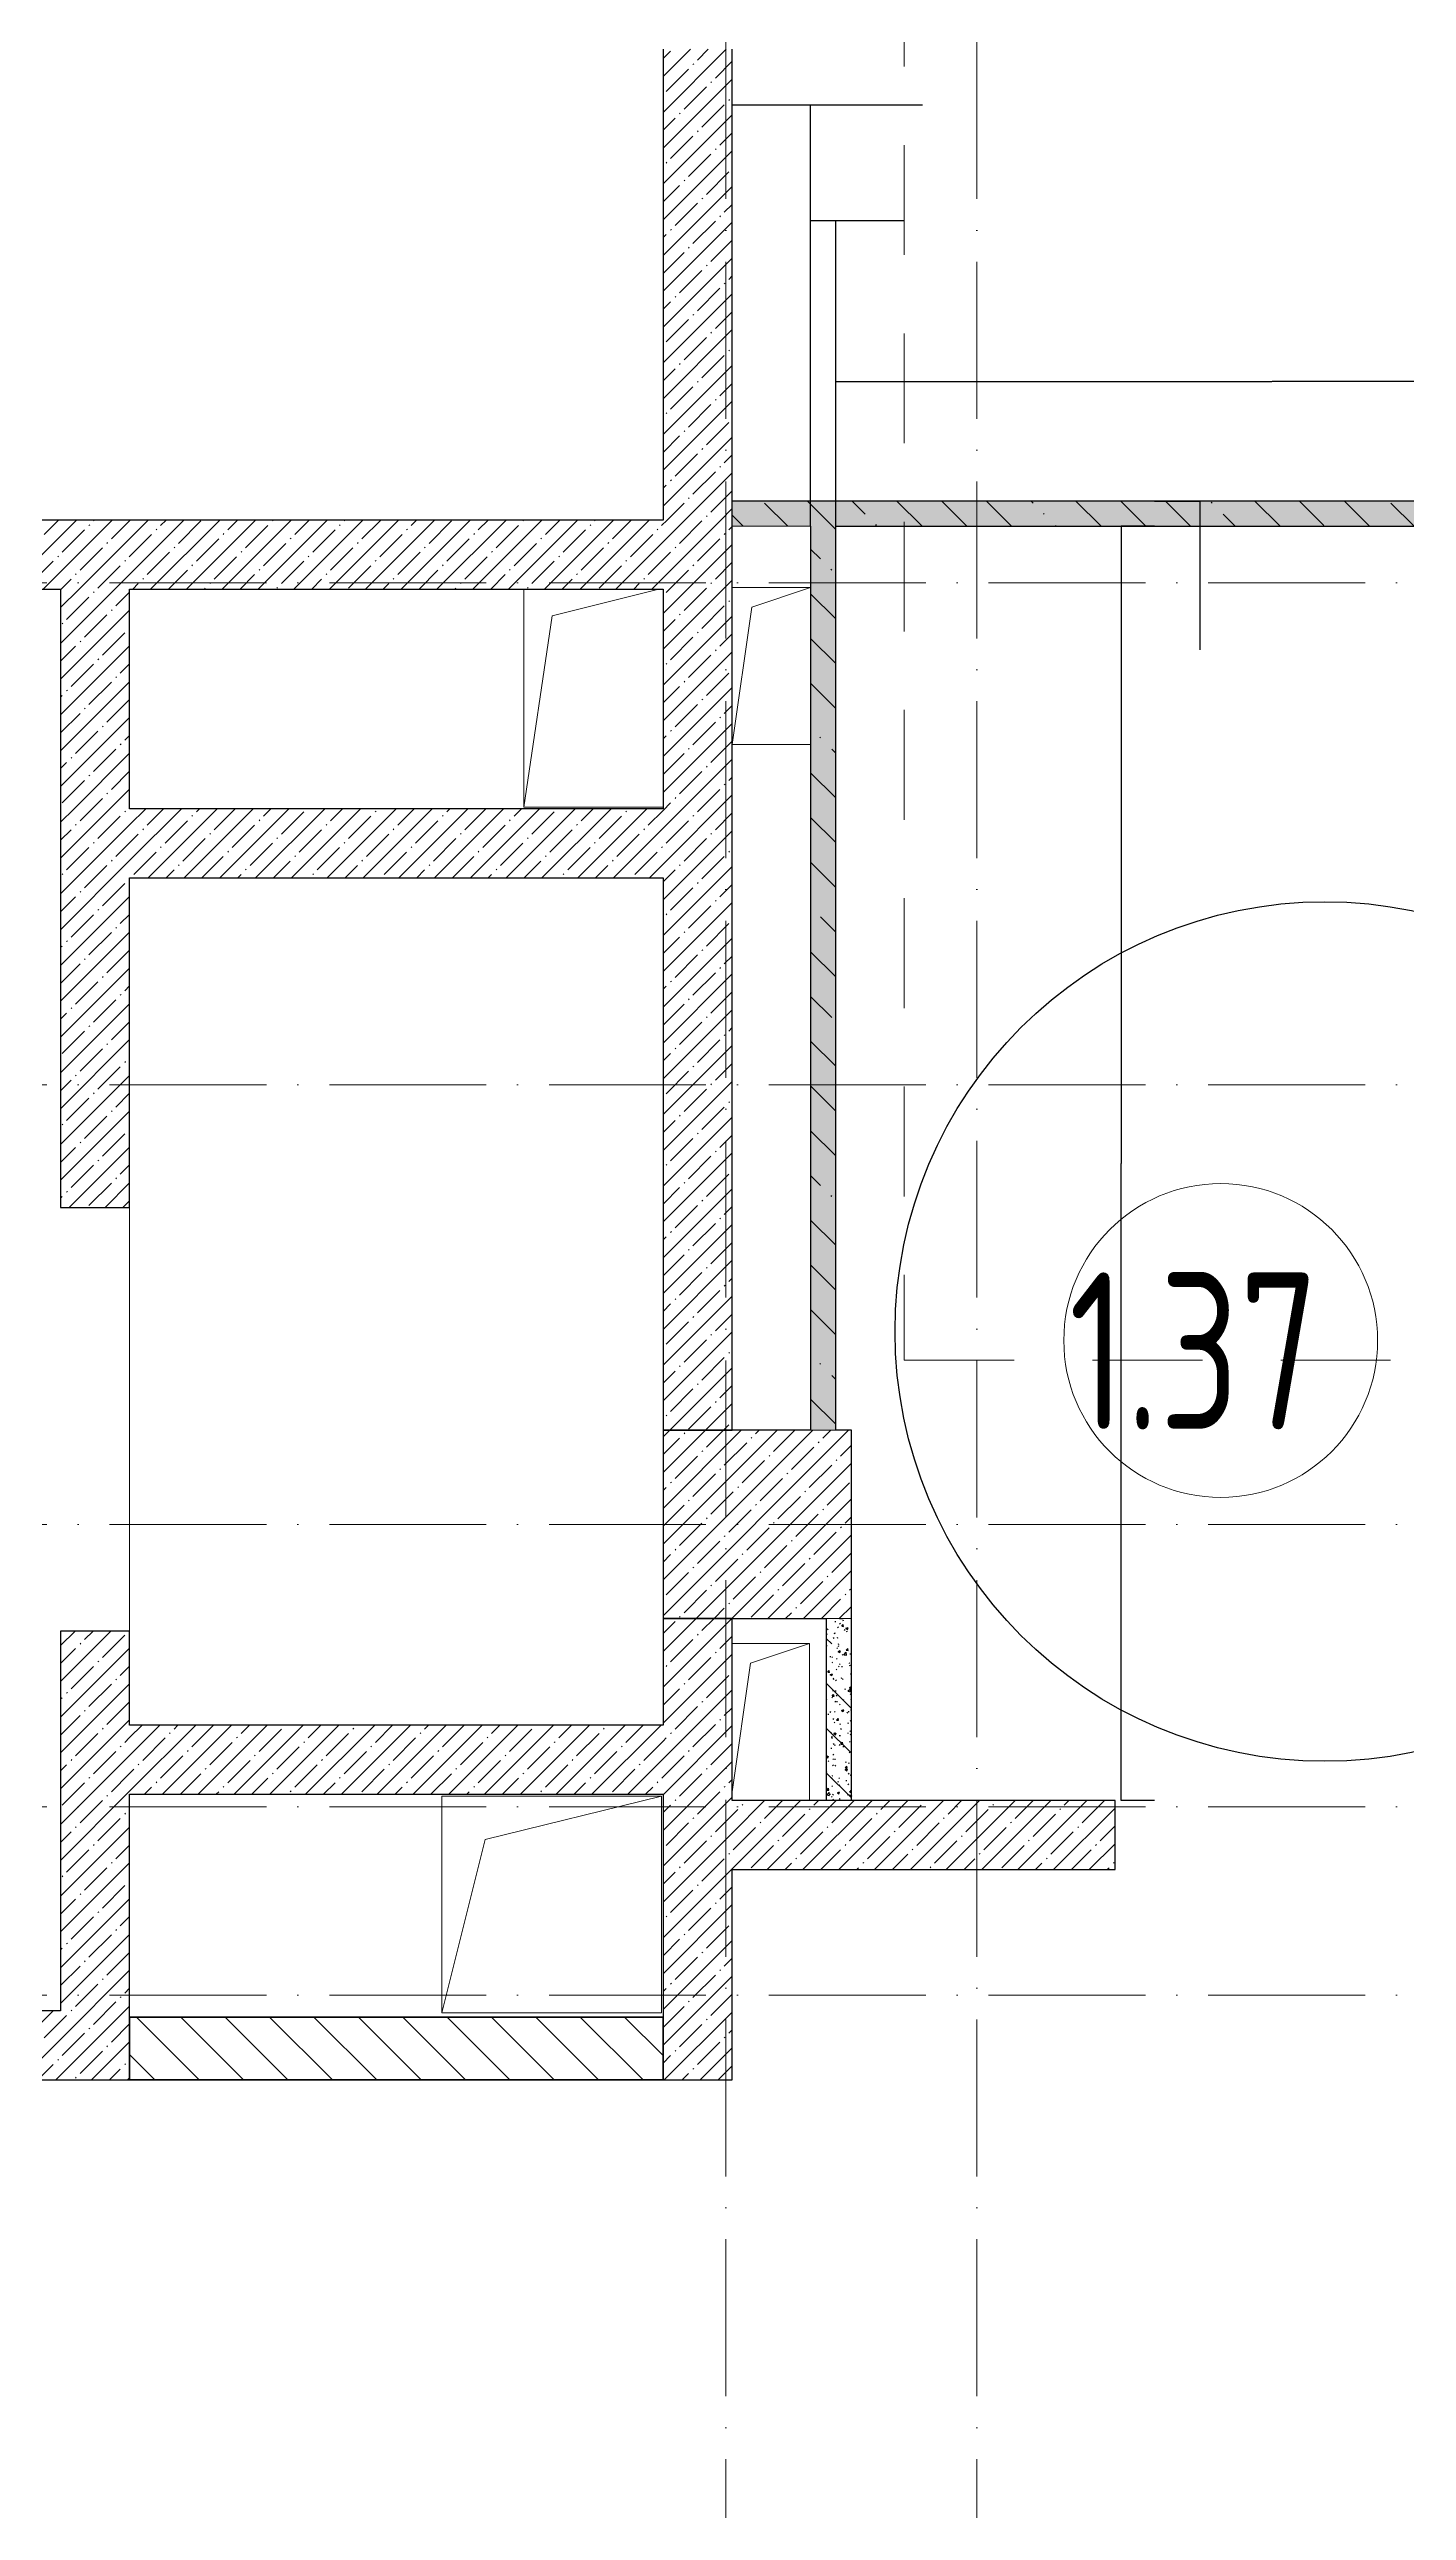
# Model space of a CAD drawing. Header units: millimetres. Extents: x 12986 to 523328, y -9759 to 30092.
# Drawn here: x 102201 to 106526, y 8857 to 16700 of the extents above; entities that cross this region are included whole.
import ezdxf

# ---------------------------------------------------------------- set-up
doc = ezdxf.new("R2010")
doc.units = ezdxf.units.MM
doc.linetypes.add('01 Штриховая _4 мм_', pattern=[600, 350, -250])
doc.linetypes.add('50_200_ШТРИХ_1Т_ш5_п1_п1_', pattern=[700, 500, -100, 0, -100])
for name, color, linetype, lineweight in [('0) ПГП', 1, 'Continuous', 30), ('2) Расчет', 1, 'Continuous', 30), ('5) Блок ячеистый', 160, 'Continuous', 60), ('A-ANNO-DIMS', 7, 'Continuous', 9), ('A-AREA-IDEN', 7, 'Continuous', 9), ('A-FLOR', 7, 'Continuous', 9), ('A-GENM', 7, 'Continuous', 9), ('A-WALL-1', 7, 'Continuous', 25), ('A-WALL-6', 18, 'Continuous', 13), ('A-WALL-PATT-1', 7, 'Continuous', 5), ('G-ANNO-SYMB-1', 7, '01 Штриховая _4 мм_', 9), ('S-COLS', 7, 'Continuous', 9), ('S-COLS-1', 7, 'Continuous', 5), ('S-COLS-2', 7, 'Continuous', 25), ('Оси-2', 7, '50_200_ШТРИХ_1Т_ш5_п1_п1_', 9)]:
    doc.layers.add(name, color=color, linetype=linetype, lineweight=lineweight)
doc.layers.add('0)Допникки кружки', color=7, linetype='Continuous', plot=False)
doc.layers.add('A-WALL-9', color=7, linetype='Continuous', lineweight=5, true_color=0x0070df)
doc.styles.add('СПДС', font='ГОСТ тип А.ttf', dxfattribs={"width": 0.9})
doc.dimstyles.get("Standard").update_dxf_attribs({"dimtxt": 0.18, "dimasz": 0.18, "dimexe": 0.18, "dimexo": 0.0625, "dimgap": 0.09, "dimtad": 0, "dimtih": 1, "dimtoh": 1, "dimdec": 4, "dimzin": 0, "dimdsep": 46, "dimtxsty": 'Standard', "dimcen": 0.09, "dimadec": 0, "dimazin": 0, "dimtfac": 1, "dimtdec": 4, "dimtofl": 0, "dimtmove": 0, "dimatfit": 3, "dimfxl": 1, "dimtolj": 1, "dimtzin": 0, "dimarcsym": 0})
pattern_1 = [(45, (61996.89, 0), (-57.02463, 57.02463), []), (45, (62053.92, 0), (-57.02463, 57.02463), [100.806, -20.161, 3.353, -16.808])]
pattern_2 = [(50, (61996.893, 0), (72.87376, -6.37607), [7.62, -83.82]), (355, (61996.89, 0), (-14.09699, 76.42244), [6.096, -67.056]), (100.451, (62002.966, -0.53), (58.77696, 70.04687), [6.476, -71.236]), (46.184, (61996.89, 20.32), (108.43142, -16.81745), [11.43, -125.73]), (96.636, (62005.93, 18.92), (94.961, 98.97089), [9.714, -106.854]), (351.184, (61996.89, 20.32), (94.96227, 98.97018), [9.144, -100.584]), (21, (62007.053, 15.24), (60.64565, -40.90654), [7.62, -83.82]), (326, (62007.05, 15.24), (24.72083, 73.67493), [6.096, -67.056]), (71.451, (62012.11, 11.83), (85.36689, 32.76874), [6.476, -71.236]), (37.5, (61996.893, 0), (1.235525, 33.822432), [3.353, -62.89, 3.353, -64.719, -67.31]), (37.5, (61996.893, 0), (1.235525, 33.822432), [-134.315, 3.353, -63.957]), (7.5, (61996.893, 0), (26.728146, 40.07255), [3.353, -35.458, 3.353, -61.366, -25.654]), (7.5, (61996.893, 0), (26.728146, 40.07255), [-103.53, 3.353, -22.301]), (327.5, (61974.236, 0), (54.236318, -2.292117), [3.353, -22.047, 3.353, -75.895, -105.156]), (327.5, (61974.236, 0), (54.236318, -2.292117), [-104.648, 3.353, -101.803]), (317.5, (61964.076, 0), (59.25158, 10.17014), [3.353, -29.667, 3.353, -49.276, -74.676]), (317.5, (61964.076, 0), (59.25158, 10.17014), [-85.649, 3.353, -71.323])]
pattern_3 = [(135, (61996.9, 0), (-142.5612, -142.5612), []), (135, (62139.46, 0), (-142.5612, -142.5612), [252.016, -50.403, 3.353, -47.05])]

# ---------------------------------------------------------------- blocks, each defined once
blk = doc.blocks.new('AR_Отверстие прямоугольное _в плите_ - AR_Отверстие прямоугольное _в плите_-24471694-АР1_Кладочный план 1 этажа')
at = {"layer": 'A-GENM'}
for p, q in [((-225, 345), (-225, -350)), ((-135, 260), (205, 345)), ((-225, -350), (-135, 260)), ((-225, -350), (219, -350))]:
    blk.add_line(p, q, dxfattribs=at)
blk = doc.blocks.new('AR_Отверстие прямоугольное _в плите_ - AR_Отверстие прямоугольное _в плите_-24472203-АР1_Кладочный план 1 этажа')
at = {"layer": 'A-GENM'}
for p, q in [((350, 345), (-350, 345)), ((-350, 345), (-350, -345)), ((-212, 207), (350, 345)), ((350, -345), (350, 345)), ((-350, -345), (-212, 207)), ((-350, -345), (350, -345))]:
    blk.add_line(p, q, dxfattribs=at)
blk = doc.blocks.new('AR_Отверстие прямоугольное _в плите_ - AR_Отверстие прямоугольное _в плите_-V57-АР1_Кладочный план 1 этажа')
at = {"layer": 'A-GENM'}
for p, q in [((125, 250), (-125, 250)), ((-62.5, 187.5), (125, 250)), ((-125, -250), (-62.5, 187.5)), ((-125, -250), (125, -250))]:
    blk.add_line(p, q, dxfattribs=at)
blk = doc.blocks.new('AR_Отверстие прямоугольное _в плите_ - AR_Отверстие прямоугольное _в плите_-V58-АР1_Кладочный план 1 этажа')
at = {"layer": 'A-GENM'}
for p, q in [((125, 250), (-121, 250)), ((-62.5, 187.5), (125, 250)), ((125, -250), (125, 250)), ((-121, -222), (-62.5, 187.5))]:
    blk.add_line(p, q, dxfattribs=at)
blk = doc.blocks.new('DIMBLOCK532-АР1_Кладочный план 1 этажа')
at = {"layer": 'A-ANNO-DIMS', "color": 0, "lineweight": -2, "transparency": 16777216}
for p, q in [((105723, 15260), (105867.7, 15260)), ((105867.5, 15259.8), (105867.5, 15180.2)), ((105723, 15180), (105867.7, 15180)), ((105867.5, 15180), (105867.5, 14785.9)), ((105867.5, 14785.9), (105867.3, 14785.9))]:
    blk.add_line(p, q, dxfattribs=at)
at = {"layer": 'A-ANNO-DIMS', "color": 0, "transparency": 16777216}
for points in [[(105867.5, 15259.8), (105867.5, 15259.8), (105867.5, 15260)], [(105867.5, 15180.2), (105867.5, 15180.2), (105867.5, 15180)]]:
    blk.add_solid(points, dxfattribs=at)
at = {"layer": 'Defpoints', "color": 0, "transparency": 16777216}
for p in [(105722.9, 15260), (105722.9, 15180), (105867.5, 15180)]:
    blk.add_point(p, dxfattribs=at)
at = {"layer": 'A-ANNO-DIMS', "color": 0, "transparency": 16777216, "insert": (105867, 14634.2), "char_height": 0.18, "width": 303.391, "attachment_point": 1, "rotation": 90, "line_spacing_factor": 1.149209}
blk.add_mtext('\\A1;80.0000', dxfattribs=at)
blk = doc.blocks.new('DIMBLOCK533-АР1_Кладочный план 1 этажа')
at = {"layer": 'A-ANNO-DIMS', "color": 0, "lineweight": -2, "transparency": 16777216}
for p, q in [((105722.9, 15180), (105616.7, 15180)), ((105616.9, 15179.8), (105616.9, 13150.2)), ((105616.9, 11120.2), (105616.9, 13149.8)), ((105722.9, 11120), (105616.7, 11120))]:
    blk.add_line(p, q, dxfattribs=at)
at = {"layer": 'A-ANNO-DIMS', "color": 0, "transparency": 16777216}
for points in [[(105616.8, 15179.8), (105616.9, 15179.8), (105616.9, 15180)], [(105616.8, 11120.2), (105616.9, 11120.2), (105616.9, 11120)]]:
    blk.add_solid(points, dxfattribs=at)
at = {"layer": 'Defpoints', "color": 0, "transparency": 16777216}
for p in [(105722.9, 15180), (105616.9, 11120), (105722.9, 11120)]:
    blk.add_point(p, dxfattribs=at)
at = {"layer": 'A-ANNO-DIMS', "color": 0, "transparency": 16777216, "insert": (105616.9, 13150), "char_height": 0.18, "width": 625.17, "attachment_point": 5}
blk.add_mtext('\\A1;4060.0000', dxfattribs=at)
blk = doc.blocks.new('DIMBLOCK538-АР1_Кладочный план 1 этажа')
at = {"layer": 'A-ANNO-DIMS', "color": 0, "lineweight": -2, "transparency": 16777216}
for p, q in [((104376.9, 15747.6), (104376.9, 16522.8)), ((104377.1, 16522.6), (104626.7, 16522.6)), ((104626.9, 15180.1), (104626.9, 16522.8)), ((104626.9, 16522.6), (104983.1, 16522.6))]:
    blk.add_line(p, q, dxfattribs=at)
at = {"layer": 'A-ANNO-DIMS', "color": 0, "transparency": 16777216}
for points in [[(104377.1, 16522.7), (104377.1, 16522.6), (104376.9, 16522.6)], [(104626.7, 16522.7), (104626.7, 16522.6), (104626.9, 16522.6)]]:
    blk.add_solid(points, dxfattribs=at)
at = {"layer": 'Defpoints', "color": 0, "transparency": 16777216}
for p in [(104626.9, 16522.6), (104376.9, 15747.5), (104626.9, 15180)]:
    blk.add_point(p, dxfattribs=at)
at = {"layer": 'A-ANNO-DIMS', "color": 0, "transparency": 16777216, "insert": (104756.2, 16522.7), "char_height": 0.18, "width": 455.087, "attachment_point": 1, "line_spacing_factor": 1.149209}
blk.add_mtext('\\A1;250.0000', dxfattribs=at)
blk = doc.blocks.new('DIMBLOCK539-АР1_Кладочный план 1 этажа')
at = {"layer": 'A-ANNO-DIMS', "color": 0, "lineweight": -2, "transparency": 16777216}
for p, q in [((104626.9, 15180.1), (104626.9, 16154.1)), ((104627.1, 16154), (104706.7, 16154)), ((104706.9, 15180.1), (104706.9, 16154.1)), ((104706.9, 16154), (104926.2, 16154))]:
    blk.add_line(p, q, dxfattribs=at)
at = {"layer": 'A-ANNO-DIMS', "color": 0, "transparency": 16777216}
for points in [[(104627.1, 16154), (104627.1, 16153.9), (104626.9, 16154)], [(104706.7, 16154), (104706.7, 16153.9), (104706.9, 16154)]]:
    blk.add_solid(points, dxfattribs=at)
at = {"layer": 'Defpoints', "color": 0, "transparency": 16777216}
for p in [(104706.9, 16154), (104626.9, 15180), (104706.9, 15180)]:
    blk.add_point(p, dxfattribs=at)
at = {"layer": 'A-ANNO-DIMS', "color": 0, "transparency": 16777216, "insert": (104775, 16154.1), "char_height": 0.18, "width": 303.391, "attachment_point": 1, "line_spacing_factor": 1.149209}
blk.add_mtext('\\A1;80.0000', dxfattribs=at)
blk = doc.blocks.new('DIMBLOCK540-АР1_Кладочный план 1 этажа')
at = {"layer": 'A-ANNO-DIMS', "color": 0, "lineweight": -2, "transparency": 16777216}
for p, q in [((104706.9, 15180.1), (104706.9, 15641.6)), ((104707.1, 15641.5), (106096.1, 15641.5)), ((107486.7, 15641.5), (106097.7, 15641.5)), ((107486.9, 15263.1), (107486.9, 15641.6))]:
    blk.add_line(p, q, dxfattribs=at)
at = {"layer": 'A-ANNO-DIMS', "color": 0, "transparency": 16777216}
for points in [[(104707.1, 15641.5), (104707.1, 15641.4), (104706.9, 15641.5)], [(107486.7, 15641.5), (107486.7, 15641.4), (107486.9, 15641.5)]]:
    blk.add_solid(points, dxfattribs=at)
at = {"layer": 'Defpoints', "color": 0, "transparency": 16777216}
for p in [(107486.9, 15641.5), (107486.9, 15263), (104706.9, 15180)]:
    blk.add_point(p, dxfattribs=at)
at = {"layer": 'A-ANNO-DIMS', "color": 0, "transparency": 16777216, "insert": (106096.9, 15641.5), "char_height": 0.18, "width": 606.782, "attachment_point": 5}
blk.add_mtext('\\A1;2779.9999', dxfattribs=at)
blk = doc.blocks.new('Марка_Помещения - Номер-25198446-Объем проектирования 1 этажа')
at = {"layer": 'A-AREA-IDEN'}
for start, end in [(360, 180), (180, 360)]:
    blk.add_arc((0, 0), 2.5, start, end, dxfattribs=at)

msp = doc.modelspace()

# ---------------------------------------------------------------- hatches: boundary and pattern name
at = {"layer": '0) ПГП'}
h = msp.add_hatch(dxfattribs=at)
h.set_pattern_fill('FP_16', color=256, style=0, pattern_type=2)
h.set_pattern_definition(pattern_2)
h.paths.add_polyline_path([(107826.89314, 15180.00001), (107906.89314, 15180.00001), (107906.89314, 15260.00001), (104376.89326, 15260.00001), (104376.89326, 15180.00001), (107566.89316, 15180.00001)], flags=0)
h = msp.add_hatch(dxfattribs=at)
h.set_pattern_fill('FP_17', color=256, style=0, pattern_type=2)
h.set_pattern_definition(pattern_3)
h.paths.add_polyline_path([(107826.89314, 15180.00001), (107906.89314, 15180.00001), (107906.89314, 15260.00001), (104376.89326, 15260.00001), (104376.89326, 15180.00001), (107566.89316, 15180.00001)], flags=0)
h = msp.add_hatch(dxfattribs=at)
h.set_pattern_fill('FP_16', color=256, style=0, pattern_type=2)
h.set_pattern_definition(pattern_2)
h.paths.add_polyline_path([(104626.89323, 12299.99987), (104706.89323, 12299.99987), (104706.89323, 15180.00001), (104626.89323, 15180.00001), (104626.89323, 12987.36436)], flags=0)
h = msp.add_hatch(dxfattribs=at)
h.set_pattern_fill('FP_17', color=256, style=0, pattern_type=2)
h.set_pattern_definition(pattern_3)
h.paths.add_polyline_path([(104626.89323, 12299.99987), (104706.89323, 12299.99987), (104706.89323, 15180.00001), (104626.89323, 15180.00001), (104626.89323, 12987.36436)], flags=0)
h = msp.add_hatch(dxfattribs=at)
h.set_pattern_fill('FP_16', color=256, style=0, pattern_type=2)
h.set_pattern_definition(pattern_2)
h.paths.add_polyline_path([(104676.89323, 11120.00001), (104756.89323, 11120.00001), (104756.89323, 11699.99987), (104676.89323, 11699.99987)], flags=0)
h = msp.add_hatch(dxfattribs=at)
h.set_pattern_fill('FP_17', color=256, style=0, pattern_type=2)
h.set_pattern_definition(pattern_3)
h.paths.add_polyline_path([(104676.89323, 11120.00001), (104756.89323, 11120.00001), (104756.89323, 11699.99987), (104676.89323, 11699.99987)], flags=0)
at = {"layer": '5) Блок ячеистый'}
h = msp.add_hatch(dxfattribs=at)
h.set_pattern_fill('FP_3', color=256, style=0, pattern_type=2)
h.set_pattern_definition([(135, (61996.89, 0), (-70.71068, -70.71068), [])])
h.paths.add_polyline_path([(104156.89326, 10230.00001), (104156.89326, 10430.00001), (102456.89326, 10430.00001), (102456.89326, 10230.00001)], flags=0)
at = {"layer": 'A-WALL-PATT-1'}
h = msp.add_hatch(dxfattribs=at)
h.set_pattern_fill('FP_1', color=256, style=0, pattern_type=2)
h.set_pattern_definition(pattern_1)
h.paths.add_polyline_path([(104376.89326, 15200), (104376.89326, 16699.99983), (104156.89326, 16699.99983), (104156.89326, 15200)], flags=0)
h = msp.add_hatch(dxfattribs=at)
h.set_pattern_fill('FP_1', color=256, style=0, pattern_type=2)
h.set_pattern_definition(pattern_1)
h.paths.add_polyline_path([(104156.89326, 14980), (104376.89326, 14980), (104376.89326, 15200), (100756.89326, 15200), (100756.89326, 14980), (102456.89326, 14980)], flags=0)
h = msp.add_hatch(dxfattribs=at)
h.set_pattern_fill('FP_1', color=256, style=0, pattern_type=2)
h.set_pattern_definition(pattern_1)
h.paths.add_polyline_path([(102358.05547, 14280.00001), (102456.89326, 14280.00001), (102456.89326, 14980), (102236.89326, 14980), (102236.89326, 14280.00001)], flags=0)
h = msp.add_hatch(dxfattribs=at)
h.set_pattern_fill('FP_1', color=256, style=0, pattern_type=2)
h.set_pattern_definition(pattern_1)
h.paths.add_polyline_path([(104376.89326, 12299.99987), (104376.89326, 14980), (104156.89326, 14980), (104156.89326, 12299.99987)], flags=0)
h = msp.add_hatch(dxfattribs=at)
h.set_pattern_fill('FP_1', color=256, style=0, pattern_type=2)
h.set_pattern_definition(pattern_1)
h.paths.add_polyline_path([(102456.89326, 10230.00001), (102456.89326, 11660.00001), (102236.89326, 11660.00001), (102236.89326, 10230.00001), (102358.05547, 10230.00001)], flags=0)
h.paths.add_polyline_path([(102456.89326, 13010.00001), (102456.89326, 14280.00001), (102236.89326, 14280.00001), (102236.89326, 13010.00001), (102358.05547, 13010.00001)], flags=0)
h = msp.add_hatch(dxfattribs=at)
h.set_pattern_fill('FP_1', color=256, style=0, pattern_type=2)
h.set_pattern_definition(pattern_1)
h.paths.add_polyline_path([(104156.89326, 14060.00001), (104156.89326, 14280.00001), (102456.89326, 14280.00001), (102456.89326, 14060.00001)], flags=0)
h = msp.add_hatch(dxfattribs=at)
h.set_pattern_fill('FP_1', color=256, style=0, pattern_type=2)
h.set_pattern_definition(pattern_1)
h.paths.add_polyline_path([(104156.89326, 10230.00001), (104376.89326, 10230.00001), (104376.89326, 11699.99987), (104156.89326, 11699.99987), (104156.89326, 10430.00001)], flags=0)
h = msp.add_hatch(dxfattribs=at)
h.set_pattern_fill('FP_1', color=256, style=0, pattern_type=2)
h.set_pattern_definition(pattern_1)
h.paths.add_polyline_path([(104156.89326, 11140.00001), (104156.89326, 11360.00001), (102456.89326, 11360.00001), (102456.89326, 11140.00001)], flags=0)
h = msp.add_hatch(dxfattribs=at)
h.set_pattern_fill('FP_1', color=256, style=0, pattern_type=2)
h.set_pattern_definition(pattern_1)
h.paths.add_polyline_path([(106746.89323, 10900.00001), (107906.89316, 10900.00001), (107906.89316, 11120.00001), (106746.89323, 11120.00001)], flags=0)
h.paths.add_polyline_path([(105596.89323, 10900.00001), (105596.89323, 11120.00001), (104376.89326, 11120.00001), (104376.89326, 10900.00001), (105422.58672, 10900.00001)], flags=0)
h = msp.add_hatch(dxfattribs=at)
h.set_pattern_fill('FP_1', color=256, style=0, pattern_type=2)
h.set_pattern_definition(pattern_1)
h.paths.add_polyline_path([(100756.89326, 10230.00001), (102236.89326, 10230.00001), (102236.89326, 10450.00001), (100756.89326, 10450.00001)], flags=0)
at = {"layer": 'S-COLS-1'}
h = msp.add_hatch(dxfattribs=at)
h.set_pattern_fill('FP_1', color=256, style=0, pattern_type=2)
h.set_pattern_definition(pattern_1)
h.paths.add_polyline_path([(104756.89326, 11699.99987), (104756.89326, 12299.99987), (104156.89326, 12299.99987), (104156.89326, 11699.99987), (104676.89323, 11699.99987)], flags=0)

# ---------------------------------------------------------------- linework, layer by layer
at = {"layer": '0) ПГП'}
for p, q in [((104626.89323, 15180.00001), (104626.89323, 12299.99987)), ((104706.89323, 15180.00001), (107486.89316, 15180.00001)), ((104676.89323, 11699.99987), (104676.89323, 11120.00001))]:
    msp.add_line(p, q, dxfattribs=at)
at = {"layer": '0)Допникки кружки', "color": 6, "lineweight": 30}
msp.add_circle((106265.38563, 12614.38563), 1369.38563, dxfattribs=at)
at = {"layer": '2) Расчет'}
for p, q in [((107906.89314, 15260.00001), (104376.89326, 15260.00001)), ((104706.89323, 12299.99987), (104706.89323, 15180.00001)), ((104756.89323, 11120.00001), (104756.89323, 11699.99987))]:
    msp.add_line(p, q, dxfattribs=at)
at = {"layer": '5) Блок ячеистый'}
for p, q in [((104156.89326, 10430.00001), (102456.89326, 10430.00001)), ((102456.89326, 10230.00001), (104156.89326, 10230.00001))]:
    msp.add_line(p, q, dxfattribs=at)
msp.add_lwpolyline([(102456.89326, 10430.00001), (104156.89326, 10430.00001), (104156.89326, 10230.00001), (102456.89326, 10230.00001)], close=True, dxfattribs=at)
at = {"layer": 'A-FLOR'}
for p, q in [((104376.89326, 14985), (104626.89323, 14985)), ((104626.89323, 14485), (104376.89326, 14485)), ((102456.89326, 11660.00001), (102456.89326, 13010.00001)), ((104376.89326, 11619.99966), (104622.89326, 11619.99966)), ((104622.89326, 11619.99966), (104622.89326, 11120.00001))]:
    msp.add_line(p, q, dxfattribs=at)
at = {"layer": 'A-WALL-1'}
for p, q in [((104156.89326, 16699.99983), (104156.89326, 15200)), ((104376.89326, 12299.99987), (104376.89326, 16699.99983)), ((104156.89326, 15200), (100756.89326, 15200)), ((100756.89326, 14980), (102236.89326, 14980)), ((102236.89326, 14980), (102236.89326, 13010.00001)), ((102456.89326, 14980), (104156.89326, 14980)), ((102456.89326, 14280.00001), (102456.89326, 14980)), ((104156.89326, 14980), (104156.89326, 14280.00001)), ((104156.89326, 14280.00001), (102456.89326, 14280.00001)), ((102456.89326, 13010.00001), (102456.89326, 14060.00001)), ((102456.89326, 14060.00001), (104156.89326, 14060.00001)), ((104156.89326, 14060.00001), (104156.89326, 12299.99987)), ((102236.89326, 13010.00001), (102456.89326, 13010.00001)), ((104156.89326, 12299.99987), (104376.89326, 12299.99987)), ((104156.89326, 11699.99987), (104156.89326, 11360.00001)), ((104376.89326, 11699.99987), (104156.89326, 11699.99987)), ((104376.89326, 11120.00001), (104376.89326, 11699.99987)), ((102236.89326, 11660.00001), (102236.89326, 10450.00001)), ((102456.89326, 11660.00001), (102236.89326, 11660.00001)), ((102456.89326, 11360.00001), (102456.89326, 11660.00001)), ((104156.89326, 11360.00001), (102456.89326, 11360.00001)), ((102456.89326, 11140.00001), (104156.89326, 11140.00001)), ((102456.89326, 10230.00001), (102456.89326, 11140.00001)), ((104156.89326, 11140.00001), (104156.89326, 10230.00001)), ((105596.89323, 11120.00001), (104376.89326, 11120.00001)), ((105596.89323, 10900.00001), (105596.89323, 11120.00001)), ((104376.89326, 10230.00001), (104376.89326, 10900.00001)), ((104376.89326, 10900.00001), (105596.89323, 10900.00001)), ((102236.89326, 10450.00001), (100756.89326, 10450.00001)), ((100756.89326, 10230.00001), (102456.89326, 10230.00001)), ((104156.89326, 10230.00001), (104376.89326, 10230.00001))]:
    msp.add_line(p, q, dxfattribs=at)
at = {"layer": 'A-WALL-6'}
msp.add_line((104376.89326, 15180.00001), (104626.89323, 15180.00001), dxfattribs=at)
at = {"layer": 'A-WALL-9'}
for p, q in [((104626.89323, 12299.99987), (104706.89323, 12299.99987)), ((104756.89323, 11699.99987), (104676.89323, 11699.99987))]:
    msp.add_line(p, q, dxfattribs=at)
at = {"layer": 'G-ANNO-SYMB-1'}
for p, q in [((104925.09743, 19394.72394), (104925.09743, 12523.27848)), ((104925.09743, 12523.27848), (187962.83005, 12523.27848))]:
    msp.add_line(p, q, dxfattribs=at)
at = {"layer": 'S-COLS'}
for p, q in [((104706.89323, 12299.99987), (104626.89323, 12299.99987)), ((104676.89323, 11699.99987), (104756.89326, 11699.99987))]:
    msp.add_line(p, q, dxfattribs=at)
at = {"layer": 'S-COLS-2'}
for p, q in [((104626.89323, 12299.99987), (104156.89326, 12299.99987)), ((104156.89326, 12299.99987), (104156.89326, 11699.99987)), ((104756.89326, 12299.99987), (104706.89323, 12299.99987)), ((104756.89326, 11699.99987), (104756.89326, 12299.99987)), ((104156.89326, 11699.99987), (104676.89323, 11699.99987))]:
    msp.add_line(p, q, dxfattribs=at)
at = {"layer": 'Оси-2'}
for p, q in [((104356.89325, -4080), (104356.89325, 28636.94316)), ((105156.89325, -4080), (105156.89325, 28636.94316)), ((57586.89328, 15000), (187948.52131, 15000)), ((57586.89328, 13400), (187948.52131, 13400)), ((57586.89328, 12000), (187948.52131, 12000)), ((57586.89328, 11100), (187948.52131, 11100)), ((57586.89328, 10500), (187948.52131, 10500))]:
    msp.add_line(p, q, dxfattribs=at)

# ---------------------------------------------------------------- block references
at = {"layer": 'A-AREA-IDEN', "xscale": 199.9999999999999, "yscale": 199.9999999999999, "zscale": 199.9999999999999}
msp.add_blockref('Марка_Помещения - Номер-25198446-Объем проектирования 1 этажа', (105933.64379, 12585.65189), dxfattribs=at)
at = {"layer": 'A-GENM'}
for name, p in [('AR_Отверстие прямоугольное _в плите_ - AR_Отверстие прямоугольное _в плите_-V57-АР1_Кладочный план 1 этажа', (104501.89326, 14735)), ('AR_Отверстие прямоугольное _в плите_ - AR_Отверстие прямоугольное _в плите_-24471694-АР1_Кладочный план 1 этажа', (103937.89326, 14635.00001)), ('AR_Отверстие прямоугольное _в плите_ - AR_Отверстие прямоугольное _в плите_-V58-АР1_Кладочный план 1 этажа', (104497.89326, 11369.99966)), ('AR_Отверстие прямоугольное _в плите_ - AR_Отверстие прямоугольное _в плите_-24472203-АР1_Кладочный план 1 этажа', (103801.89326, 10789.00001))]:
    msp.add_blockref(name, p, dxfattribs=at)

# ---------------------------------------------------------------- texts
at = {"layer": 'A-AREA-IDEN', "insert": (105449.8775, 12802.7705), "char_height": 500, "width": 1212.1515, "attachment_point": 1, "style": 'СПДС'}
msp.add_mtext('1.37', dxfattribs=at)

# ---------------------------------------------------------------- dimensions: what is measured, and where the dimension line sits
at = {"layer": 'A-ANNO-DIMS'}
for base, p1, p2, picture, middle in [((104626.89323, 16522.6257), (104376.89326, 15747.52038), (104626.89323, 15180.00001), 'DIMBLOCK538-АР1_Кладочный план 1 этажа', (104983.7555, 16522.6257)), ((104706.89323, 16153.95421), (104626.89323, 15180.00001), (104706.89323, 15180.00001), 'DIMBLOCK539-АР1_Кладочный план 1 этажа', (104926.71763, 16153.95421))]:
    dim = msp.add_linear_dim(base=base, p1=p1, p2=p2, dimstyle='Standard', dxfattribs=at)
    dim.commit()
    dim.dimension.update_dxf_attribs({"geometry": picture, "text_midpoint": middle, "dimtype": 160})
dim = msp.add_linear_dim(base=(107486.89316, 15641.45436), p1=(104706.89323, 15180.00001), p2=(107486.89316, 15263.04801), dimstyle='Standard', dxfattribs=at)
dim.commit()
dim.dimension.update_dxf_attribs({"geometry": 'DIMBLOCK540-АР1_Кладочный план 1 этажа', "text_midpoint": (106096.89319, 15641.45436)})
dim = msp.add_linear_dim(base=(105867.50361, 15180.00001), p1=(105722.92005, 15260.00001), p2=(105722.92005, 15180.00001), angle=90, dimstyle='Standard', dxfattribs=at)
dim.commit()
dim.dimension.update_dxf_attribs({"geometry": 'DIMBLOCK532-АР1_Кладочный план 1 этажа', "text_midpoint": (105867.11361, 14785.9163), "dimtype": 160, "text_rotation": 90})
dim = msp.add_linear_dim(base=(105616.85403, 11120.00001), p1=(105722.92005, 15180.00001), p2=(105722.92005, 11120.00001), angle=90, dimstyle='Standard', dxfattribs=at)
dim.commit()
dim.dimension.update_dxf_attribs({"geometry": 'DIMBLOCK533-АР1_Кладочный план 1 этажа', "text_midpoint": (105616.85403, 13150.00001)})

doc.saveas('drawing.dxf')
